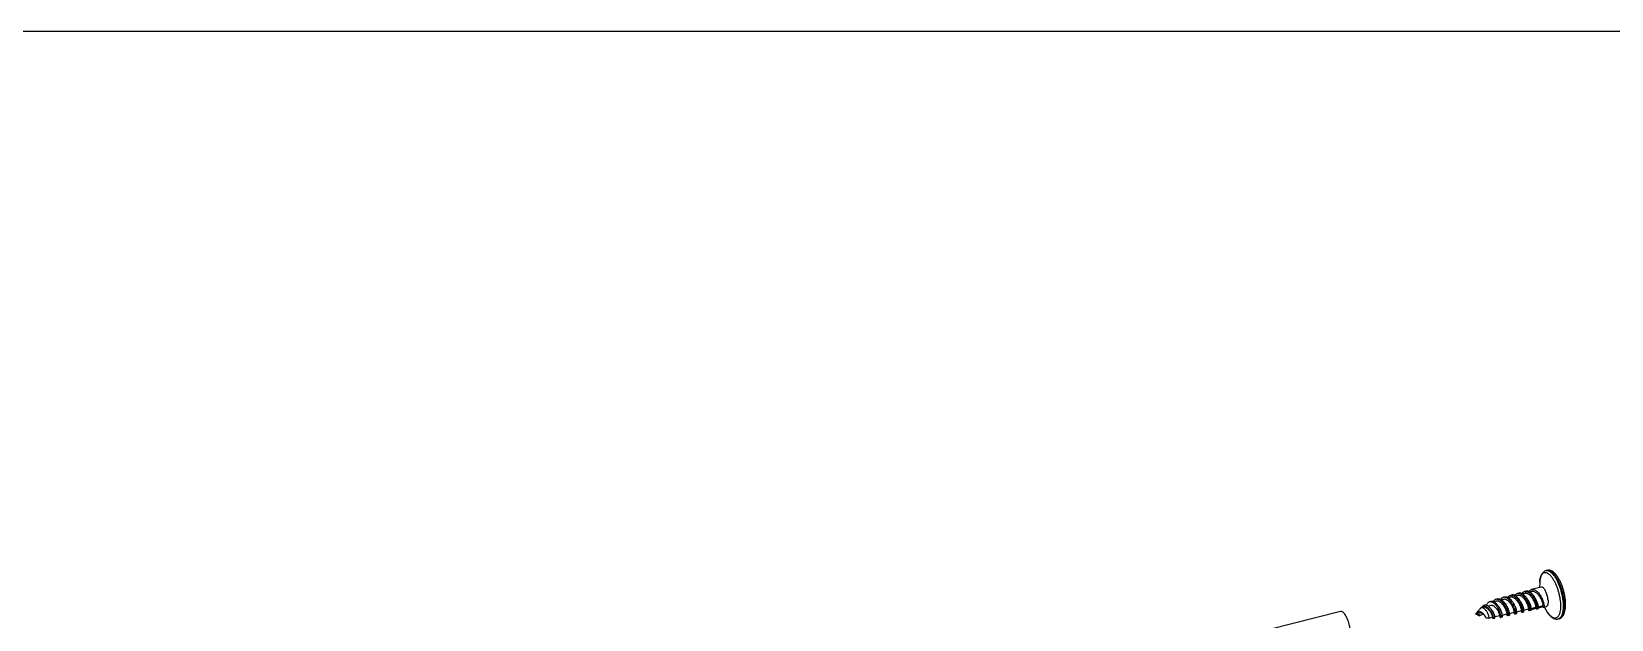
# Model space of a CAD drawing. Header units: millimetres. Extents: x 0 to 6709, y 0 to 2428.
# Drawn here: x 1158.2 to 1336, y 2144.7 to 2210.9 of the extents above; entities that cross this region are included whole.
import ezdxf

# ---------------------------------------------------------------- set-up
doc = ezdxf.new("R2010")
doc.units = ezdxf.units.MM
doc.layers.add('02___PRT_ALL_AXES', color=7, linetype='Continuous')
doc.layers.add('06___PRT_ALL_SURFS', color=7, linetype='Continuous')

msp = doc.modelspace()

# ---------------------------------------------------------------- linework, layer by layer
at = {"color": 7, "linetype": 'Continuous'}
for p, q in [((1327.0246174972, 2147.868046196483), (1326.801186374347, 2147.811721828562)), ((1327.935205612522, 2149.211576465983), (1327.967839075327, 2149.376327632543)), ((1327.967839075327, 2149.376327632543), (1327.993018527124, 2149.471466179883)), ((1321.289192104983, 2146.021192562281), (1321.328279481722, 2146.068630712263)), ((1321.350967282416, 2146.047029759784), (1321.289383344121, 2146.022429064762)), ((1321.328279481722, 2146.068630712263), (1321.370424764465, 2146.110695207761)), ((1321.5430765172, 2146.095458822183), (1321.350967198605, 2146.047030313504)), ((1321.824314611063, 2146.185675583582), (1321.850238488603, 2146.174692570243)), ((1322.350024745823, 2146.298881018844), (1322.091768668486, 2146.233777687023)), ((1323.005514247643, 2146.789361531402), (1322.748992700743, 2146.724695455503)), ((1323.042369718767, 2147.011215827342), (1322.96999386656, 2146.996877712761)), ((1323.812462476266, 2146.992783728063), (1323.590946998543, 2146.936942270024)), ((1324.611589775641, 2147.226992246184), (1324.377679567822, 2147.168026222384)), ((1325.418538004263, 2147.430414442841), (1325.19374418918, 2147.373746555162)), ((1326.217669268584, 2147.664624002364), (1325.985726732726, 2147.606154005001)), ((1326.937986476661, 2145.955341469702), (1326.940571871544, 2145.998598292001)), ((1326.938791438218, 2145.968809456483), (1327.465898857461, 2146.101687062204)), ((1327.477428336564, 2145.954716139482), (1327.44056585504, 2146.095031802461)), ((1328.288182539278, 2146.143651039742), (1327.736595826858, 2146.015111489862)), ((1327.74474624236, 2146.155168687523), (1327.747520062063, 2146.202019909542)), ((1327.745756707702, 2146.172235948281), (1328.272847086084, 2146.305109258861)), ((1328.288182539278, 2146.143651039742), (1328.247514083663, 2146.298453999121)), ((1320.713912811045, 2145.346580459644), (1320.718467696521, 2145.353585845683)), ((1320.805083121466, 2145.301652406242), (1320.713912811045, 2145.346580459644)), ((1320.718468613466, 2145.353585248784), (1320.73247311936, 2145.374818107)), ((1320.719871729781, 2145.35007967286), (1320.750863191804, 2145.362391238283)), ((1321.134924818901, 2145.459209419043), (1320.750863016541, 2145.362391936782)), ((1320.844603174499, 2145.279450245922), (1320.805083121466, 2145.301652406242)), ((1321.063373496423, 2145.434675404102), (1321.051708564208, 2145.429404383402)), ((1321.175175284503, 2145.223302174323), (1321.559454993463, 2145.320174586623)), ((1321.176740335986, 2145.162724990421), (1321.200671365086, 2145.210298390322)), ((1321.200671365086, 2145.210298390322), (1321.213752093304, 2145.233026935162)), ((1321.47972244274, 2145.386918768603), (1321.559454993463, 2145.320174586623)), ((1321.528107164364, 2145.389925107522), (1321.583526682685, 2145.326763341542)), ((1322.185993219684, 2144.893518028202), (1322.188492932737, 2144.893684476941)), ((1322.187859896165, 2144.894839775623), (1322.196840256665, 2144.904712146023)), ((1322.188493336603, 2144.893684438843), (1322.591493724403, 2144.995276115262)), ((1322.568030449003, 2144.987613605821), (1322.575980730284, 2144.965845434981)), ((1322.575980730284, 2144.965845434981), (1322.605171687903, 2144.901856998062)), ((1322.605171687903, 2144.901856998062), (1322.581410701643, 2144.992636958741)), ((1322.862939424843, 2145.063704395981), (1323.398441953019, 2145.198698311922)), ((1323.436064069801, 2145.013799433562), (1323.388358930258, 2145.196059155402)), ((1323.456289503063, 2144.987117350782), (1323.436064069801, 2145.013799433562)), ((1323.680705884299, 2145.081916681123), (1323.636905672183, 2145.025155039502)), ((1323.682838920418, 2145.085547649222), (1323.682684437621, 2145.080340296161)), ((1323.688089801459, 2145.183959613943), (1323.691688161039, 2145.231124386264)), ((1323.690493644762, 2145.215467488444), (1324.222682100322, 2145.349625965362)), ((1324.494772452761, 2145.383464101904), (1324.498636341401, 2145.434546003802)), ((1324.497452279765, 2145.418892308922), (1325.029630331484, 2145.553048162023)), ((1325.312915103999, 2145.569169224524), (1325.315973025239, 2145.614313203321)), ((1325.314467993959, 2145.592094489823), (1325.844288590402, 2145.725656056584)), ((1326.119638893144, 2145.768840882583), (1326.122921210679, 2145.817734810704)), ((1326.121429908105, 2145.795520135802), (1326.651236821564, 2145.929078253241)), ((1327.477428336564, 2145.954716139482), (1326.9306225493, 2145.827290717423)), ((1328.87310343954, 2145.408405052784), (1328.752306579279, 2145.585242019402)), ((1328.968233696325, 2145.287063387923), (1328.87310343954, 2145.408405052784)), ((1329.014685914824, 2145.233303419243), (1328.968233696325, 2145.287063387923)), ((1330.148824586338, 2144.841413542623), (1330.095442081978, 2144.824016876883))]:
    msp.add_line(p, q, dxfattribs=at)
msp.add_lwpolyline([(859.2507675878878, 1830.871866715707), (1413.250767587888, 1830.871866715707), (1413.250767587888, 2210.871866715707), (859.2507675878878, 2210.871866715707)], close=True)
for points in [[(1327.740975866365, 2146.052690007544), (1327.742225645417, 2146.096694148644), (1327.74474624236, 2146.155168687523)], [(1321.25105539182, 2145.472766415041), (1321.308317215322, 2145.466527816901), (1321.394257198381, 2145.437523653422), (1321.47972244274, 2145.386918768603)], [(1321.56166886, 2145.31832135944), (1321.636771752719, 2145.237124717163), (1321.701161801744, 2145.15140619924), (1321.752073996076, 2145.070272607381), (1321.78823645106, 2145.002474576862), (1321.798291325542, 2144.981413542022)], [(1322.846152168606, 2144.909729629004), (1322.84975967472, 2144.949816734501), (1322.857341064185, 2145.020103289384), (1322.862939424843, 2145.063704395981)], [(1323.682908303062, 2145.085544664724), (1323.684571675405, 2145.124214211462), (1323.688089801459, 2145.183959613943)], [(1324.4892640208, 2145.273252437642), (1324.4911651854, 2145.320316412601), (1324.494772452761, 2145.383464101904)], [(1325.308401435099, 2145.469344107943), (1325.309955226761, 2145.511723157042), (1325.312915103999, 2145.569169224524)], [(1326.115053380339, 2145.662621793521), (1326.116609381804, 2145.708107120381), (1326.119638893144, 2145.768840882583)], [(1326.934259915661, 2145.859071921323), (1326.935518127518, 2145.900048026821), (1326.937986476661, 2145.955341469702)]]:
    msp.add_lwpolyline(points, dxfattribs=at)
for points, start_tangent, end_tangent in [([(1328.617281080982, 2150.226524685002), (1328.445204661098, 2150.156533450841), (1328.28511284006, 2150.031893392783), (1328.142050047705, 2149.843733761481), (1328.025634220083, 2149.587442496062), (1327.947031273399, 2149.283318052243), (1327.904839480719, 2148.947050215764)], (-0.9696641724926085, -0.2444409797563106), (-0.07238761018899496, -0.9973765757682133)), ([(1327.993018527124, 2149.471466179883), (1328.065788567002, 2149.667840790942), (1328.173368428042, 2149.845819906661), (1328.302918623603, 2149.964853717363), (1328.451245637081, 2150.022009236784), (1328.61470031144, 2150.015881593463), (1328.789256965117, 2149.946621218904), (1328.970617283123, 2149.815933758664), (1329.154315892099, 2149.627037016822), (1329.335829755642, 2149.384581847682), (1329.510691026446, 2149.094535038903), (1329.674590157623, 2148.764044912483), (1329.823493352322, 2148.401246321342), (1329.953733754782, 2148.015073796761), (1330.062104835984, 2147.615035376622), (1330.145938475778, 2147.210979799162), (1330.203170060582, 2146.812857494062)], (0.2812821232520595, 0.9596251180220395), (0.1100903160707503, -0.9939215876051001)), ([(1328.617295277045, 2150.226467822024), (1328.748283341201, 2150.238056130063), (1328.919832825379, 2150.196877937082), (1329.099912500782, 2150.095712330423), (1329.28450030026, 2149.936818949962), (1329.46947221632, 2149.723747864804), (1329.650698650921, 2149.461255341783), (1329.824129157505, 2149.155207330563), (1329.98588852156, 2148.812442994502), (1330.132364725943, 2148.440616740443), (1330.260285249884, 2148.048036001603), (1330.366793083603, 2147.643469124681), (1330.449509153886, 2147.235952566083), (1330.506585453246, 2146.834590480821)], (0.9703061031194605, 0.2418802725505472), (0.1100903161592389, -0.9939215875952988)), ([(1330.784974436721, 2146.967694530083), (1330.729248944926, 2147.356804993922), (1330.648455189826, 2147.749228344202), (1330.544354496322, 2148.137572789761), (1330.418853022662, 2148.514520707444), (1330.273882962081, 2148.873070427224), (1330.111294371841, 2149.206480052502), (1329.932345077724, 2149.508702005844), (1329.737394083322, 2149.773692646802), (1329.527150894466, 2149.992946084343), (1329.310248003401, 2150.151930084383), (1329.102478403702, 2150.242836115423), (1328.907967802117, 2150.274114371381), (1328.726586765342, 2150.254079369543)], (-0.1100903160061251, 0.9939215876122581), (-0.9696641725803097, -0.2444409794084114)), ([(1328.726600941083, 2150.254022496403), (1328.857588619163, 2150.265610840002), (1329.029138177002, 2150.224432756242), (1329.209218393423, 2150.123266862562), (1329.393806566282, 2149.964373045223), (1329.578779114797, 2149.751300969463), (1329.760004088903, 2149.488810420022), (1329.933433612497, 2149.182764390001), (1330.095193230563, 2148.839999942182), (1330.24166959242, 2148.468173695741), (1330.369590657379, 2148.075591633562), (1330.476098770503, 2147.671023793984), (1330.558814845864, 2147.263507204903), (1330.615891135066, 2146.862145165362)], (0.9703061067583861, 0.2418802579529452), (0.1100903158908212, -0.9939215876250295)), ([(1325.897076054041, 2147.655012520443), (1325.929980367205, 2147.698174991903), (1326.037803519606, 2147.801476852863), (1326.161153427843, 2147.866325757965), (1326.186443963999, 2147.874033799442)], (0.577713551239351, 0.8162395804630024), (0.9652046008656315, 0.2614958478978529)), ([(1326.186443963999, 2147.874033799442), (1326.29511781574, 2147.889150611983), (1326.434836746362, 2147.870699869101), (1326.580639200505, 2147.811969125501), (1326.729414188705, 2147.714051627661), (1326.874714667721, 2147.582429023243), (1327.011041242922, 2147.425491137981), (1327.138957855264, 2147.245724951923), (1327.255844090885, 2147.048753979341), (1327.356851493643, 2146.845867991922), (1327.43893658474, 2146.648638124761)], (0.9652045997659232, 0.2614958519569747), (0.3534929481997422, -0.9354371895392305)), ([(1326.803281541602, 2147.814967590422), (1326.73759994576, 2147.853691061364), (1326.592439199763, 2147.912563001022), (1326.45173272984, 2147.931554494662), (1326.34193232206, 2147.916401083263)], (-0.8401636246069153, 0.5423330009204402), (-0.9651820036952042, -0.2615792418042972)), ([(1326.698886281761, 2147.870303309061), (1326.733817420938, 2147.916422068742), (1326.841752803246, 2148.020107307144), (1326.966100860367, 2148.085650488223), (1326.991547357605, 2148.093410576845)], (0.5735588087182123, 0.819164387007727), (0.9651875057629735, 0.2615589392833862)), ([(1327.382539989385, 2147.143864043121), (1327.296642815485, 2147.285408575883), (1327.169370956742, 2147.464730465144), (1327.032397786448, 2147.622885719062), (1326.886389470384, 2147.755484851883), (1326.803281541602, 2147.814967590422)], (-0.4945014869576048, 0.8691767825918488), (-0.840163624149316, 0.5423330016293377)), ([(1326.991547357605, 2148.093410576845), (1327.102127532687, 2148.108610320382), (1327.243876301765, 2148.089248936703), (1327.3901291741, 2148.029550740121), (1327.540044850904, 2147.930062795842), (1327.6871461188, 2147.795787641482), (1327.82511451698, 2147.635671616783), (1327.953269589599, 2147.454149658261), (1328.070644922542, 2147.254875738803), (1328.172324957939, 2147.048995769563), (1328.254878808578, 2146.848750566802)], (0.9651875059077215, 0.2615589387492469), (0.3502367750601618, -0.9366611988309637)), ([(1328.27264677152, 2146.307992880222), (1328.278535164618, 2146.309410505022), (1328.285865561442, 2146.347156520464), (1328.27955100206, 2146.421020281803), (1328.257550759039, 2146.527102520744), (1328.21851351682, 2146.660106600682), (1328.161834768101, 2146.813572958723), (1328.087681467086, 2146.980163786322), (1327.996982976905, 2147.151985373081), (1327.891388707527, 2147.320934001402), (1327.773194458264, 2147.479050177422), (1327.645240688262, 2147.618865755043), (1327.510787258923, 2147.733728822242), (1327.37337014996, 2147.818092153642), (1327.236646450847, 2147.867752818864), (1327.104234449982, 2147.880032489502), (1327.024628675741, 2147.868001716002)], (0.9975959080931083, 0.06929938063133469), (-0.9698409512225195, -0.2437386496471139)), ([(1327.90482511194, 2148.947051282563), (1327.926527298661, 2149.153922342022), (1327.935205612522, 2149.211576465983)], (0.07229941782959055, 0.9973829726747405), (0.1596159423715269, 0.9871791888714274)), ([(1321.289383344121, 2146.022429064762), (1321.271048041702, 2146.011254438903), (1321.224568317544, 2145.973057423602)], (-0.8737483617893702, -0.4863782481468429), (-0.7095628249224409, -0.7046421769154082)), ([(1322.046246785941, 2145.441198637182), (1321.976850490902, 2145.572972803404), (1321.896487504558, 2145.700173648822), (1321.809222449223, 2145.813740175561), (1321.717051688678, 2145.909488317824), (1321.620361762683, 2145.984735543503), (1321.523609037724, 2146.033845775482), (1321.431895080941, 2146.054053154423), (1321.350967282416, 2146.047029759784)], (-0.4333805246162764, 0.901211030160706), (-0.9697560241742037, -0.2440763273606049)), ([(1321.370424764465, 2146.110695207761), (1321.392750681198, 2146.129607979181), (1321.488432745356, 2146.188390325422), (1321.5927832123, 2146.218262254502), (1321.705135436163, 2146.217850220783), (1321.818765569582, 2146.187846519042)], (0.7444407700090022, 0.667688505179177), (0.9330726698762155, -0.3596879101805776)), ([(1322.093040428701, 2146.235716321704), (1321.997249924325, 2146.289558489863), (1321.8758076018, 2146.331147190022), (1321.759236026462, 2146.340304878084), (1321.648441653184, 2146.316402700841), (1321.547587889947, 2146.260304255762), (1321.535219141502, 2146.250698473603)], (-0.8361406696178835, 0.5485150687182236), (-0.7793620663912213, -0.6265738340135228)), ([(1322.590651846485, 2144.996111521263), (1322.595030986822, 2145.007836694664), (1322.588907811363, 2145.051159148023), (1322.569836251847, 2145.121635486623), (1322.5369203639, 2145.214430071162), (1322.48992013532, 2145.323911927382), (1322.429237241698, 2145.443942670303), (1322.355871439746, 2145.568178088582), (1322.271350562305, 2145.690368778924), (1322.177638222421, 2145.804645680164), (1322.077024285981, 2145.905777344802), (1321.972003901663, 2145.989387617003), (1321.865151214677, 2146.052124501944), (1321.758994040663, 2146.091773592063), (1321.655895537182, 2146.107312387501), (1321.557948395008, 2146.098904682704), (1321.54307742906, 2146.095455205221)], (0.7043737415478901, 0.7098292979426998), (-0.9695632370459495, -0.2448410287696489)), ([(1321.850238488603, 2146.174692570243), (1321.945377604899, 2146.122669156382), (1322.063304338817, 2146.033150498743), (1322.176548481142, 2145.920666027241), (1322.283595678784, 2145.788566441304), (1322.38057076296, 2145.643885369222), (1322.463839758218, 2145.495811235603)], (0.9118142966264791, -0.4106028354353627), (0.45806476126495, -0.8889188233395018)), ([(1322.173820277307, 2146.672308628602), (1322.117228388963, 2146.636391474123), (1322.018081538737, 2146.540677141802), (1321.934189923437, 2146.414278563003), (1321.891637641261, 2146.325953575822)], (-0.8819173836265954, -0.4714039970738693), (-0.39338247688459, -0.9193749109477293)), ([(1322.467643413301, 2145.850877259023), (1322.361556488062, 2145.989412514084), (1322.244402478021, 2146.114351339642), (1322.121790884283, 2146.216059896702), (1322.093040428701, 2146.235716321704)], (-0.5729927468277319, 0.8195604383343614), (-0.8361406687650932, 0.5485150700181928)), ([(1322.558538306441, 2146.680153906282), (1322.48486495112, 2146.704686679161), (1322.353352399821, 2146.720273262163), (1322.229808994381, 2146.697162388902), (1322.173820277307, 2146.672308628602)], (-0.9265753234139896, 0.3761092527979879), (-0.881917384515771, -0.4714039954103716)), ([(1322.332816255979, 2146.752888584284), (1322.371699718986, 2146.769113347364), (1322.494276669657, 2146.79146651576), (1322.625089275703, 2146.774811832283), (1322.749567924382, 2146.725813439043)], (0.9011293454368643, 0.4335503463180816), (0.8892036768956859, -0.4575115528543434)), ([(1323.397818273801, 2145.199322842042), (1323.401947617845, 2145.213176217942), (1323.394581064118, 2145.260348940461), (1323.373287507524, 2145.336010440142), (1323.337162735983, 2145.434723659024), (1323.286047778523, 2145.550188835763), (1323.220507002823, 2145.675584721621), (1323.141771107463, 2145.803923497204), (1323.051649024559, 2145.928401094323), (1322.952414089684, 2146.042725455462), (1322.846671136323, 2146.141406766863), (1322.73721184546, 2146.219996152482), (1322.626866150482, 2146.275262254803), (1322.518357462237, 2146.305298674282), (1322.414169080324, 2146.309558962943), (1322.350028863164, 2146.298864658702)], (0.7075893477621056, 0.7066238850573889), (-0.9697583738025315, -0.2440669917048797)), ([(1323.495731852419, 2144.966550782821), (1323.51511333004, 2144.983861261284), (1323.527121032721, 2145.041238080743), (1323.524105887622, 2145.134571036062), (1323.504251289285, 2145.259448238683), (1323.466435240962, 2145.410152034303), (1323.410281477221, 2145.579894656463), (1323.336166639421, 2145.761128421502), (1323.245210501804, 2145.945838057161), (1323.139237802899, 2146.125868667383), (1323.020694514462, 2146.293292736902), (1322.892534877459, 2146.440758532903), (1322.758098537242, 2146.561794320804), (1322.620980106878, 2146.651078185923), (1322.558538306441, 2146.680153906282)], (0.9382919460949094, 0.3458442191123451), (-0.9265753238539297, 0.3761092517141598)), ([(1322.96999386656, 2146.996877712761), (1322.904810499343, 2146.971853228903), (1322.795537159343, 2146.898555920583), (1322.699539596704, 2146.791508560382), (1322.674828017983, 2146.755264540923)], (-0.9598751265793212, -0.2804277828146353), (-0.5411148812499171, -0.8409486817219516)), ([(1322.749567924382, 2146.725813439043), (1322.760776441459, 2146.719929175983), (1322.897749593985, 2146.629226880881), (1323.032340592262, 2146.506655020363), (1323.160972204447, 2146.357535272884), (1323.280323324639, 2146.188313955243), (1323.331506653821, 2146.105336569764)], (0.8892036775826778, -0.4575115515191296), (0.509444315026761, -0.8605036257256063)), ([(1324.222679125983, 2145.349762818021), (1324.223302741704, 2145.349833567183), (1324.229985606167, 2145.373186322102), (1324.224398571359, 2145.431757845801), (1324.204394255264, 2145.522234012322), (1324.168474108659, 2145.639885085124), (1324.115853680503, 2145.778780364861), (1324.046495838522, 2145.932055925723), (1323.961110543199, 2146.092223316842), (1323.861121271506, 2146.251505380802), (1323.748599700762, 2146.402184091385), (1323.626171589001, 2146.536944903903), (1323.496898184867, 2146.649202195262), (1323.364138491017, 2146.733391366482), (1323.231398583777, 2146.785214620724), (1323.102174747744, 2146.801829573522), (1323.005519370827, 2146.789341112342)], (0.9997638602765261, 0.02173070834047898), (-0.9699162046648258, -0.2434390189114719)), ([(1323.153865558766, 2147.009026639442), (1323.042369718767, 2147.011215827342)], (-0.9902740001480849, 0.139130890282176), (-0.994356098434359, -0.1060940597130657)), ([(1323.153865558766, 2147.009026639442), (1323.088739872402, 2147.022756027784), (1323.042613378422, 2147.017375030162)], (-0.9348121650874773, 0.3551425291407146), (-0.9655640470284832, -0.2601654686655729)), ([(1323.129809891858, 2147.041134741345), (1323.169288072999, 2147.049918472821), (1323.305682367145, 2147.051938280822), (1323.448293169038, 2147.013151586742), (1323.591090688884, 2146.937161243421)], (0.9645621796989379, 0.2638556451820468), (0.8360675711713802, -0.5486264817119105)), ([(1323.153865558766, 2147.009026639442), (1323.29485281298, 2146.969851277103), (1323.431458193825, 2146.897332303522)], (0.9902740003792765, -0.1391308886366528), (0.8384249583606966, -0.5450170540431412)), ([(1323.331506653821, 2146.105336569764), (1323.387447197261, 2146.006312162783), (1323.479896420542, 2145.819428005183), (1323.555834295084, 2145.635799652602), (1323.614117632927, 2145.463455465922), (1323.654357011424, 2145.309926428303), (1323.670335148121, 2145.227343184781)], (0.5094443146978753, -0.8605036259203167), (0.1614522302422134, -0.9868805284074742)), ([(1323.693412490846, 2145.230517674243), (1323.690032040404, 2145.270954829841), (1323.675604550846, 2145.349764448703), (1323.645911270121, 2145.457314744142), (1323.599914460925, 2145.588187794563), (1323.537298276782, 2145.735950229542), (1323.45848089822, 2145.893439630083), (1323.364594240682, 2146.053082366423), (1323.347988657939, 2146.078764093061)], (0.3319076788528315, 0.9433118745772925), (-0.5481912946150342, 0.8363529784177807)), ([(1323.431458193825, 2146.897332303522), (1323.439534641986, 2146.892027084263), (1323.585304746682, 2146.777189064003), (1323.72543481186, 2146.632122066863), (1323.854833288142, 2146.465765678722), (1323.972666341784, 2146.283121819983), (1324.077801945577, 2146.088850494023), (1324.165759915466, 2145.894964221901), (1324.234506181326, 2145.712015105964), (1324.284904757181, 2145.544411262861), (1324.317168622039, 2145.397696516924), (1324.331179409362, 2145.281316729364), (1324.328725736342, 2145.2009207027), (1324.312166638143, 2145.158204486381), (1324.301575597603, 2145.154527109942)], (0.8384249596979969, -0.5450170519859102), (-0.9884139877397727, -0.1517820438667244)), ([(1323.779418635824, 2147.218162301942), (1323.757365103602, 2147.211522729242), (1323.638100079241, 2147.150505058544), (1323.532184113786, 2147.052004628162), (1323.487107460221, 2146.992918022943)], (-0.9651204753455356, -0.2618061650702816), (-0.5670518860325583, -0.8236820737073974)), ([(1323.591090688884, 2146.937161243421), (1323.59347591398, 2146.935591259262), (1323.737469446163, 2146.822850191882), (1323.876551906121, 2146.679944780461), (1324.007203217081, 2146.513102149962), (1324.126244754459, 2146.329503858282), (1324.13568899008, 2146.313456062084)], (0.8360675704597033, -0.5486264827964551), (0.5044241989187854, -0.863455978927207)), ([(1324.999748511642, 2146.050419440584), (1324.918422136319, 2146.240013178744), (1324.820662644257, 2146.431498213602), (1324.70830571378, 2146.617065962862), (1324.583746656326, 2146.789140909543), (1324.449828631042, 2146.940693024522), (1324.309743818501, 2147.065478525523), (1324.166942369282, 2147.158254740783), (1324.024976105082, 2147.215017146944), (1323.887341714364, 2147.233153900102), (1323.779418635824, 2147.218162301942)], (-0.3637553306682407, 0.9314945299949104), (-0.9651204756951621, -0.2618061637814208)), ([(1325.029677570399, 2145.556107327862), (1325.033491725839, 2145.556609468083), (1325.036655440623, 2145.590603568242), (1325.027127725365, 2145.658224106102), (1325.003008215566, 2145.755844538242), (1324.963038165961, 2145.878537861565), (1324.906653810862, 2146.020294916123), (1324.8340092546, 2146.174289388422), (1324.745967942241, 2146.333177813343), (1324.644063215901, 2146.489421425162), (1324.530429701744, 2146.635615714944), (1324.407708636545, 2146.764813320402), (1324.278931299481, 2146.870826141143), (1324.147385723105, 2146.948493560103), (1324.016472515281, 2146.993905130443), (1323.88955614732, 2147.004568139342), (1323.812471843777, 2146.992746466261)], (0.9998807922222512, -0.01544025080766115), (-0.9698270677248073, -0.2437938857073778)), ([(1323.93902457518, 2147.261610340523), (1324.0175587793, 2147.275308174443), (1324.157466612263, 2147.265121250441), (1324.302641180942, 2147.213911434143), (1324.379755860342, 2147.171383632483)], (0.9649724271929202, 0.2623513193361231), (0.8505036929878842, -0.5259690753399584)), ([(1324.13568899008, 2146.313456062084), (1324.230952713698, 2146.137017484303), (1324.319174061262, 2145.943878251583), (1324.389427956821, 2145.758320967123), (1324.440937627742, 2145.588309041463), (1324.473675921423, 2145.441194202343), (1324.488370121145, 2145.323410874282), (1324.488597501944, 2145.273278731722)], (0.5044241994909483, -0.8634559785929542), (-0.03941830158770735, -0.9992227967275069)), ([(1324.501370201828, 2145.434607789304), (1324.498689953181, 2145.454988772162), (1324.489162240463, 2145.522609310023), (1324.465042728125, 2145.620229739621), (1324.425072678526, 2145.742923062944), (1324.36868832596, 2145.884680120042), (1324.296043767166, 2146.038674592342), (1324.208002457346, 2146.197563017264), (1324.154939495145, 2146.282188176943)], (-0.02259439744941872, 0.9997447140164821), (-0.5482233681961909, 0.836331954766541)), ([(1324.292703842426, 2147.218513901444), (1324.329185852266, 2147.266018309863), (1324.43578619278, 2147.366549416902), (1324.555909089447, 2147.428969238723), (1324.580295362737, 2147.436384931283)], (0.5772363933681594, 0.8165770913828772), (0.9651254427354056, 0.261787852630307)), ([(1324.379755860342, 2147.171383632483), (1324.449332332822, 2147.124211285884), (1324.593709892682, 2147.000109751001), (1324.732032354159, 2146.847090003705), (1324.860817453462, 2146.671781212843), (1324.953665261166, 2146.522612021721)], (0.8505036921305634, -0.5259690767262652), (0.501759012955843, -0.8650074525214094)), ([(1324.580295362737, 2147.436384931283), (1324.687269189942, 2147.451413933482), (1324.826368576463, 2147.433313911262), (1324.96992040772, 2147.375851862103), (1325.114393601123, 2147.281650584922), (1325.255968847561, 2147.154957617584), (1325.391342910059, 2147.000957056904), (1325.517349706564, 2146.8258341661), (1325.631101079258, 2146.636610775182), (1325.729538863083, 2146.442162251202), (1325.811371434998, 2146.249472560381)], (0.9651254436230903, 0.2617878493577065), (0.3602493052904284, -0.9328560650163367)), ([(1325.843046144322, 2145.727579720502), (1325.852310304102, 2145.738288276681), (1325.8530234472, 2145.787778154841), (1325.839450621921, 2145.871672254263), (1325.809804564882, 2145.985531284863), (1325.763019713065, 2146.123589301862), (1325.698798033018, 2146.279014274221), (1325.617620445819, 2146.444215632922), (1325.520723481882, 2146.611184897663), (1325.410042250363, 2146.771854159762), (1325.288122362117, 2146.918456332904), (1325.158004827079, 2147.043871101123), (1325.023089107579, 2147.141941156442), (1324.886980512647, 2147.207744674823), (1324.753328765722, 2147.237811980702), (1324.625665002759, 2147.230276862421), (1324.611591690804, 2147.226984674442)], (0.8400231242783281, 0.5425505973433965), (-0.9694553114044715, -0.2452680150155322)), ([(1325.195818510658, 2147.376944788542), (1325.125116221281, 2147.418507466402), (1324.982535081502, 2147.475567067802), (1324.844446726742, 2147.493826975402), (1324.7358888006, 2147.478781366683)], (-0.8389861533887976, 0.544152767540393), (-0.9651700221733455, -0.2616234475308049)), ([(1324.953665261166, 2146.522612021721), (1324.976961592527, 2146.481704072041), (1325.077850026764, 2146.284999751202), (1325.161480062708, 2146.090084621603)], (0.5017590100814121, -0.8650074541887611), (0.3630491627897688, -0.9317699852418772)), ([(1325.319578844801, 2145.614235055144), (1325.315957262, 2145.639977307441), (1325.305368733521, 2145.717077110063), (1325.279183571265, 2145.824769775041), (1325.236208645781, 2145.957629044502), (1325.175994481224, 2146.109131362782), (1325.098853289304, 2146.271946355924), (1325.00584335594, 2146.438262228523), (1324.971649761641, 2146.493025192403)], (0.02166730655344061, 0.9997652363563754), (-0.5403988767588535, 0.8414089695253846)), ([(1324.999748511642, 2146.050419440584), (1325.063333588945, 2145.87078265228), (1325.109481284302, 2145.705312518401), (1325.137049583247, 2145.564470836662), (1325.146954084639, 2145.455828488544), (1325.141331566048, 2145.381208393943), (1325.121809921062, 2145.343790330604), (1325.114715243866, 2145.342043001101)], (0.3637553308543121, -0.9314945299222481), (-0.9960234483803104, -0.08909147140212179)), ([(1325.093378034822, 2147.432144284443), (1325.132230926387, 2147.483305947424), (1325.238730205377, 2147.584455275222), (1325.36115451222, 2147.648394832384), (1325.385503859006, 2147.655790908522)], (0.5709521478339853, 0.8209833401986664), (0.9651755457846771, 0.2616030692083915)), ([(1325.308497508058, 2145.469341156462), (1325.308509611162, 2145.494153136302), (1325.298556382398, 2145.603820900202), (1325.270905061023, 2145.745283363023), (1325.224827898923, 2145.910756626183), (1325.161480062708, 2146.090084621603)], (0.03068727005125779, 0.9995290348243023), (-0.3630491614056878, 0.9317699857811621)), ([(1325.759130327898, 2146.728600377844), (1325.673622571559, 2146.867676533522), (1325.54859288766, 2147.041579066081), (1325.414301360457, 2147.194764154683), (1325.271119142382, 2147.323280636283), (1325.195818510658, 2147.376944788542)], (-0.499284116641994, 0.8664383249077938), (-0.8389861546138353, 0.5441527656516042)), ([(1325.385503859006, 2147.655790908522), (1325.494845712959, 2147.670882023882), (1325.633976092564, 2147.652250344105), (1325.777650174017, 2147.594361900065), (1325.924779323506, 2147.497851277743), (1326.069053670459, 2147.367658223422), (1326.204338789788, 2147.212514017583), (1326.3302511694, 2147.036411260822), (1326.445657077785, 2146.843173420224), (1326.545783588228, 2146.643622879521), (1326.627313661383, 2146.449585002423)], (0.9651755453247507, 0.261603070905275), (0.3568175549061421, -0.9341740911151425)), ([(1326.651149580184, 2145.932082217263), (1326.656004602222, 2145.933005591083), (1326.66125329886, 2145.968870678102), (1326.653334119883, 2146.039608265861), (1326.630276429141, 2146.141455649162), (1326.590775100982, 2146.269301177063), (1326.534245902383, 2146.416910632923), (1326.460849254663, 2146.577202047163), (1326.371481465403, 2146.742556892983), (1326.267733814124, 2146.905153928721), (1326.151821439905, 2147.057311117422), (1326.026485117045, 2147.191820619804), (1325.894870376463, 2147.302262298843), (1325.760389187462, 2147.383282075843), (1325.626570399983, 2147.430823062801), (1325.496905401503, 2147.442299532102), (1325.418548255702, 2147.430373660602)], (0.9995785409496798, 0.0290299926439806), (-0.9698342103332709, -0.2437654702111043)), ([(1325.987554770721, 2147.609121768943), (1325.937172184161, 2147.637983039642), (1325.793352949318, 2147.695837384183), (1325.653923581239, 2147.714371774342), (1325.54509273718, 2147.699275269104)], (-0.851437736557354, 0.5244556995267474), (-0.9651752350875015, -0.2616042155122628)), ([(1325.968995336161, 2146.288130326602), (1325.887829354216, 2146.479768388841), (1325.788275971923, 2146.676843432844), (1325.759130327898, 2146.728600377844)], (-0.359579206315449, 0.9331145665916655), (-0.4992841151197971, 0.8664383257849583)), ([(1326.124883393708, 2145.817839476482), (1326.123287813965, 2145.833255882022), (1326.115368632441, 2145.903993469781), (1326.092310941707, 2146.005840850541), (1326.052809616087, 2146.133686378442), (1325.996280414942, 2146.281295834302), (1325.922883767221, 2146.441587248542), (1325.833515977961, 2146.606942094362), (1325.778599351704, 2146.696448443163)], (-0.05326623942071269, 0.9985803461604756), (-0.5404431817775112, 0.841380512770649)), ([(1325.811371434998, 2146.249472560381), (1325.875461146805, 2146.066005690844), (1325.92112164476, 2145.899334967544), (1325.948171308717, 2145.757705210162), (1325.957736623599, 2145.646104694222), (1325.951320522641, 2145.569617854562), (1325.930926672141, 2145.531515695562), (1325.923336214882, 2145.529559966681)], (0.3602493048420129, -0.9328560651895053), (-0.994984852271608, -0.1000257154438119)), ([(1326.115175419721, 2145.662618867442), (1326.11520373056, 2145.682603242001), (1326.105951978681, 2145.793439896122), (1326.078764933745, 2145.936948923301), (1326.032724568622, 2146.105390532062), (1325.968995336161, 2146.288130326602)], (0.0239527486565324, 0.9997130917577288), (-0.359579206854662, 0.9331145663838777)), ([(1326.577090071203, 2146.937816538022), (1326.49119748454, 2147.078432952241), (1326.365008608141, 2147.255055339663), (1326.229252880157, 2147.410807524984), (1326.084581178142, 2147.541351802884), (1325.987554770721, 2147.609121768943)], (-0.4968392262994621, 0.8678426027858691), (-0.8514377376421601, 0.524455697765598)), ([(1327.465620069606, 2146.104765773342), (1327.471883397187, 2146.106419930562), (1327.478939926122, 2146.145653613841), (1327.471963371625, 2146.221709153884), (1327.448870214861, 2146.330494224601), (1327.408301134202, 2146.466465222662), (1327.349680001762, 2146.622878110244), (1327.273237751806, 2146.792092249842), (1327.180000196344, 2146.965913540502), (1327.07174036206, 2147.135961478281), (1326.950897609082, 2147.294043661481), (1326.820467168903, 2147.432521014704), (1326.68386515356, 2147.544647478284), (1326.544775076139, 2147.624869006944), (1326.406982806637, 2147.669068674702), (1326.274207347023, 2147.674747042824), (1326.217682628981, 2147.664571076382)], (0.9959251038203497, 0.09018418697546651), (-0.9695805414457899, -0.2447724936541869)), ([(1326.789045212443, 2146.489250183442), (1326.70730028322, 2146.684151312562), (1326.60689526178, 2146.884518138142), (1326.577090071203, 2146.937816538022)], (-0.3561480908865404, 0.934429525088903), (-0.4968392262259815, 0.8678426028279369)), ([(1326.941799153823, 2145.998673437904), (1326.940964654599, 2146.009037021444), (1326.934333895699, 2146.083951405522), (1326.911811045147, 2146.191330477024), (1326.872040730983, 2146.325759852563), (1326.814431727582, 2146.480644224022), (1326.739181263403, 2146.648501117164), (1326.647264477464, 2146.821293118541), (1326.595276400077, 2146.907425674242)], (-0.06111617356488361, 0.9981306594473427), (-0.5331555954376597, 0.8460172049394235)), ([(1326.627313661383, 2146.449585002423), (1326.691196093941, 2146.264563221082), (1326.737174020783, 2146.094002325224), (1326.764078777743, 2145.948668683963), (1326.772849626339, 2145.836396868883), (1326.765660288425, 2145.759183784803), (1326.744147311381, 2145.720103614041), (1326.736273110722, 2145.718057933604)], (0.3568175541592374, -0.9341740914004305), (-0.9946366236242608, -0.1034310734031638)), ([(1326.934345894662, 2145.859070168724), (1326.93441471088, 2145.874515159423), (1326.925632693901, 2145.987777257003), (1326.89864249134, 2146.133838773363), (1326.852696388161, 2146.304543669441), (1326.789045212443, 2146.489250183442)], (0.02037801811449009, 0.9997923466289016), (-0.3561480913663274, 0.9344295249060371)), ([(1327.596560485903, 2146.687295890983), (1327.51437121162, 2146.885138208023), (1327.41326499016, 2147.088540392022), (1327.382539989385, 2147.143864043121)], (-0.3528572902531948, 0.9356771519681202), (-0.4945014889098022, 0.8691767814811835)), ([(1327.748604365197, 2146.202082680562), (1327.747900074, 2146.211541724384), (1327.741585514619, 2146.285405485723), (1327.719585274144, 2146.391487724664), (1327.680548031925, 2146.524491804603), (1327.62386928066, 2146.677958162643), (1327.549715982177, 2146.844548987703), (1327.459017489464, 2147.016370577001), (1327.402224410261, 2147.110847914082)], (-0.05779368212999579, 0.9983285482774982), (-0.5331678507430245, 0.8460094815863851)), ([(1327.43893658474, 2146.648638124761), (1327.496673972442, 2146.481391055142), (1327.540162630701, 2146.325120933341), (1327.568570300582, 2146.186892804924), (1327.582063595919, 2146.073363882882), (1327.582044337645, 2145.987371674881), (1327.569863439983, 2145.930211776502), (1327.546738678002, 2145.904715543522), (1327.545049113187, 2145.904310614183)], (0.3534929487733679, -0.9354371893224629), (-0.9815845423253736, -0.1910282342165337)), ([(1327.74104498738, 2146.052688920423), (1327.741107829528, 2146.063180314221), (1327.732993321997, 2146.177605932462), (1327.706469323742, 2146.325615745662), (1327.660595938223, 2146.499154326704), (1327.596560485903, 2146.687295890983)], (0.01573947606657622, 0.9998761267742868), (-0.3528572894836084, 0.9356771522583422)), ([(1327.701939335342, 2145.941966662824), (1327.710359399783, 2145.944254151264), (1327.733014071267, 2145.984381838342), (1327.74104498738, 2146.052688920423)], (0.9933106294394103, 0.1154729121598768), (0.0157394686915664, 0.9998761268903801)), ([(1328.254878808578, 2146.848750566802), (1328.3190682738, 2146.658327414503), (1328.364879924624, 2146.482669465082), (1328.391122081944, 2146.332834354542), (1328.398755990982, 2146.216973316263), (1328.389999180961, 2146.137145571423), (1328.366506075801, 2146.096425274402), (1328.357831396688, 2146.094041309141)], (0.3502367736647293, -0.9366611993527442), (-0.9928208163147011, -0.1196111478592641)), ([(1328.357831396688, 2146.094041309141), (1328.331165676582, 2146.098830687421), (1328.288182539278, 2146.143651039742)], (-0.992820815722689, -0.1196111527732028), (-0.573501948639487, 0.8192041960993066)), ([(1330.203170060582, 2146.812857494062), (1330.232390380604, 2146.430471477022), (1330.232879942743, 2146.073237180062), (1330.204626829321, 2145.749952032882), (1330.148326449163, 2145.468573883421), (1330.065365560987, 2145.236033583962), (1329.95778569994, 2145.058054468242), (1329.828235504379, 2144.939020657543), (1329.679908490901, 2144.881865138123), (1329.516453816542, 2144.887992781443), (1329.341897162865, 2144.957253156002), (1329.16053684486, 2145.087940616242), (1329.014685914824, 2145.233303419243)], (0.1100903159914366, -0.993921587613885), (-0.6664022005227228, 0.7455924537832131)), ([(1330.506585453246, 2146.834590480821), (1330.536746988045, 2146.448348624401), (1330.53932000042, 2146.085855054243), (1330.514247121939, 2145.755207993923), (1330.462088379421, 2145.463792183564), (1330.384008919123, 2145.218117805722), (1330.281752760924, 2145.023672624382), (1330.157602323417, 2144.884799010842), (1330.088024867962, 2144.837242750862)], (0.1100903159315279, -0.9939215876205207), (-0.8723789222910279, -0.4888302526873155)), ([(1330.095456250101, 2144.823960001202), (1330.274203085902, 2144.897847422642), (1330.4398684899, 2145.031259121781), (1330.586201369699, 2145.233801063661), (1330.7020653874, 2145.508359292802), (1330.776760729497, 2145.831151039903), (1330.812997471863, 2146.186759609862), (1330.814852936777, 2146.567818855365), (1330.784974436721, 2146.967694530083)], (0.9696641726000632, 0.2444409793300516), (-0.1100903162583596, 0.9939215875843196)), ([(1330.615891135066, 2146.862145165362), (1330.646052669859, 2146.475903364824), (1330.64862568478, 2146.113409731162), (1330.623552699619, 2145.782761830102), (1330.571393743741, 2145.491345544762), (1330.493313983717, 2145.245670973882), (1330.391057599461, 2145.051226061782), (1330.266908762163, 2144.912354310063), (1330.148824586338, 2144.841413542623)], (0.1100903158057137, -0.9939215876344564), (-0.9265921205411238, -0.3760678690756546)), ([(1320.73247311936, 2145.374818107), (1320.753548210561, 2145.405495419283), (1320.80201620608, 2145.467942487681), (1320.859649705244, 2145.526453920062), (1320.924578833708, 2145.573655857663), (1320.998486410042, 2145.606761125464), (1321.081730802865, 2145.621761623783), (1321.104651529183, 2145.622191676262)], (0.5557398455389744, 0.8313562558135454), (0.9998979864930003, -0.0142834382150736)), ([(1320.750863191804, 2145.362391238283), (1320.785054149581, 2145.366269358543), (1320.824803635742, 2145.360241628663), (1320.865486988465, 2145.343942392783), (1320.90522346474, 2145.319069529141), (1320.942101117683, 2145.288533918383)], (0.9697767943189297, 0.2439937892662445), (0.7351217116491985, -0.6779351510741664)), ([(1321.139170098702, 2145.147447766723), (1321.105798948783, 2145.167689829363), (1321.06017438166, 2145.203517474241), (1321.005355512383, 2145.246127142642), (1320.942101117683, 2145.288533918383)], (-0.956664893493188, 0.2911911426497508), (-0.8586333681056799, 0.5125902253998762)), ([(1321.17517291468, 2145.223311356422), (1321.173428033742, 2145.222881060103), (1321.137773233322, 2145.221181276862), (1321.096796574102, 2145.229746032403), (1321.050328036102, 2145.245853361122), (1320.998576856904, 2145.266485064843), (1320.942101117683, 2145.288533918383)], (-0.9682310656003127, -0.2500572006691331), (-0.9375038610549296, 0.3479748705109311)), ([(1321.104651529183, 2145.622191676262), (1321.170839494343, 2145.615243567221), (1321.261699129742, 2145.587159567003), (1321.354474565227, 2145.537720643782), (1321.445109390306, 2145.469700962702), (1321.528107164364, 2145.389925107522)], (0.9998979864994899, -0.01428343776077406), (0.6840985376622697, -0.7293896014945266)), ([(1321.251055389281, 2145.472766277881), (1321.18796820786, 2145.469200138203), (1321.134925017019, 2145.459208636723)], (-0.9999420837310251, 0.01076239674309801), (-0.9696931915964281, -0.2443258360704675)), ([(1321.17698886736, 2145.162614307381), (1321.164920026882, 2145.147758048042), (1321.140619232204, 2145.147027754861), (1321.139170098702, 2145.147447766723)], (-0.4069362810131454, -0.9134565469660779), (-0.9566648869336137, 0.2911911642002488)), ([(1321.583526682685, 2145.326763341542), (1321.60651735552, 2145.297981831922), (1321.674479358278, 2145.203376351841), (1321.729365552799, 2145.114627652023), (1321.769691428462, 2145.040310127304), (1321.796556894167, 2144.985147867801), (1321.797479490744, 2144.981231274161)], (0.6348190084714077, -0.7726608741766201), (0.219018587191705, -0.9757206867052423)), ([(1321.797479490744, 2144.981231274161), (1321.810836977363, 2144.954427078341), (1321.813814929237, 2144.952994241483), (1321.814363137442, 2144.952841188702)], (0.219018591806686, -0.9757206856693242), (0.9750056810352616, -0.2221799314721423)), ([(1322.196840256665, 2144.904712146023), (1322.200096153125, 2144.944475564083), (1322.193006113959, 2145.009208332762), (1322.174571840443, 2145.095613026602), (1322.144105350702, 2145.199550537802), (1322.100969970883, 2145.317245473861), (1322.046246785941, 2145.441198637182)], (0.4979156933973336, 0.8672254391267892), (-0.4333805248386476, 0.9012110300537706)), ([(1322.463839758218, 2145.495811235603), (1322.532668457244, 2145.350241486103), (1322.586909059961, 2145.211752172021), (1322.624812301403, 2145.089966286561), (1322.64655516622, 2144.992264061344), (1322.653898618644, 2144.920662794842), (1322.647934279537, 2144.879577548081), (1322.636764002158, 2144.873648128903)], (0.4580647627537288, -0.888918822572326), (-0.9733762251777862, -0.2292132724312528)), ([(1322.65833177716, 2145.525375136343), (1322.573214083541, 2145.685011621743), (1322.472821203302, 2145.843438302601), (1322.467643413301, 2145.850877259023)], (-0.4392955285934033, 0.8983426064469182), (-0.5729927435638325, 0.8195604406163051)), ([(1322.86251815314, 2145.069706111184), (1322.864003590863, 2145.076614347301), (1322.85725004328, 2145.121902349181), (1322.83704900418, 2145.195032545822), (1322.802499068197, 2145.290865877141), (1322.753399722658, 2145.403433244084), (1322.690233405004, 2145.526249983464), (1322.614115330159, 2145.652644086782), (1322.526714555004, 2145.776081757103), (1322.483729644782, 2145.829649275061)], (0.2767887255791298, 0.9609307994815659), (-0.6415695381043023, 0.7670648784663735)), ([(1322.636764002158, 2144.873648128903), (1322.630620082522, 2144.873204505202), (1322.605171687903, 2144.901856998062)], (-0.9733762227223313, -0.2292132828585789), (-0.5295619152828792, 0.8482712879037748)), ([(1322.848108816966, 2144.909811825941), (1322.846777874738, 2144.924968666342), (1322.84022501256, 2144.997908147081), (1322.818980444945, 2145.099580798702), (1322.781308437481, 2145.227009611663), (1322.727187760867, 2145.372164950004), (1322.65833177716, 2145.525375136343)], (-0.04195904027160379, 0.9991193316813993), (-0.4392955296689984, 0.8983426059209451)), ([(1322.830085629744, 2144.879786899963), (1322.840064167061, 2144.884092121223), (1322.848108816966, 2144.909811825941)], (0.9827616343943442, 0.1848771753423269), (-0.04195901212197219, 0.9991193328635716)), ([(1323.363019356862, 2145.186334430122), (1323.396003359981, 2145.094996517802), (1323.436064069801, 2145.013799433562)], (0.3040471739740137, -0.9526569770900835), (0.5251295269595097, -0.8510223145812814)), ([(1323.456289503063, 2144.987117350782), (1323.490517669301, 2144.965377960682), (1323.495731852419, 2144.966550782821)], (0.6715418227379947, -0.7409666526327159), (0.9382919395935835, 0.3458442367507533)), ([(1323.636905672183, 2145.025155039502), (1323.582946570039, 2144.988123891822), (1323.556361657503, 2144.979408834322)], (-0.7167991743125338, -0.697279673950754), (-0.9743453778334671, -0.2250579585230404)), ([(1323.682754473042, 2145.080339524002), (1323.673557445459, 2145.023568530103), (1323.654245355561, 2145.002489867662)], (-0.01101000539875204, -0.9999393880536557), (-0.9317036239697017, -0.3632194337886188)), ([(1323.670335148121, 2145.227343184781), (1323.676899356478, 2145.182034547941), (1323.682838920418, 2145.085547649222)], (0.1614522303882236, -0.9868805283835871), (-0.02296160188210862, -0.9997363476632264)), ([(1324.301575597603, 2145.154527109942), (1324.283699141104, 2145.155842677543), (1324.246803977397, 2145.195125547923), (1324.205475098921, 2145.273727051883), (1324.179577672943, 2145.338580909982)], (-0.9884139876862644, -0.151782044215174), (-0.3322625802006842, 0.9431869262232085)), ([(1324.488597501944, 2145.273278731722), (1324.486471107922, 2145.240211081322), (1324.470089964665, 2145.195472974201), (1324.458516284483, 2145.191022231264)], (-0.0394183048829336, -0.9992227965975138), (-0.9837723093722761, -0.1794214126361145)), ([(1325.114715243866, 2145.342043001101), (1325.091136019999, 2145.347225403744), (1325.053257043184, 2145.390673272143), (1325.01093773234, 2145.472840687184), (1324.983936150582, 2145.541355861302)], (-0.9960234484466681, -0.08909147066025805), (-0.3289560826382864, 0.944345220613348)), ([(1325.275845223865, 2145.379499629262), (1325.283353280983, 2145.381410837022), (1325.302874059825, 2145.419355932581), (1325.308497508058, 2145.469341156462)], (0.9956005360346382, 0.09369937378414643), (0.03068727313647913, 0.9995290347295807)), ([(1325.923336214882, 2145.529559966681), (1325.899542879184, 2145.534261905465), (1325.860198703356, 2145.577866232783), (1325.816242791779, 2145.661337361242), (1325.794878107563, 2145.712964230303)], (-0.9949848523755642, -0.1000257144097292), (-0.3517916550549903, 0.9360783254801228)), ([(1326.080382928981, 2145.565983368562), (1326.088001313541, 2145.567931406322), (1326.108677606966, 2145.606418550582), (1326.115175419721, 2145.662618867442)], (0.9951527008795843, 0.09834176087537201), (0.02395275781154394, 0.9997130915383782)), ([(1326.736273110722, 2145.718057933604), (1326.711124451338, 2145.723036379322), (1326.670660298079, 2145.767235132682), (1326.62565259282, 2145.851259231842), (1326.599088518438, 2145.91570861018)], (-0.9946366235682339, -0.1034310739419425), (-0.3455143186531487, 0.9384134779539618)), ([(1326.897402768141, 2145.755454381542), (1326.905612584081, 2145.757666035743), (1326.927173549347, 2145.797155337004), (1326.934345894662, 2145.859070168724)], (0.9938431915534237, 0.1107958058904069), (0.02037801204056766, 0.9997923467527017)), ([(1327.545049113187, 2145.904310614183), (1327.514926724865, 2145.913169191843), (1327.477428336564, 2145.954716139482)], (-0.9815845424857761, -0.191028233392318), (-0.5665846787498183, 0.8240035205058079)), ([(1328.752311158905, 2145.585245143604), (1328.949359403364, 2145.308553837702), (1329.163000510243, 2145.077952802843), (1329.386845767398, 2144.907807694823), (1329.601585088998, 2144.810259723803), (1329.801184926024, 2144.776467406322), (1329.986150565748, 2144.796405319203)], (0.5365447708317095, -0.8438718557299731), (0.9696641725008934, 0.2444409797234454)), ([(1330.088024867962, 2144.837242750862), (1330.014334426067, 2144.804603077762), (1329.98613639, 2144.796462187263)], (-0.872378918567208, -0.4888302593329393), (-0.9703060904118844, -0.2418803235271612))]:
    msp.add_spline(points, degree=3, dxfattribs=dict(at, start_tangent=start_tangent, end_tangent=end_tangent))
at = {"layer": '02___PRT_ALL_AXES', "color": 7, "linetype": 'Continuous'}
for p, q in [((1328.726586765342, 2150.254079369543), (1328.617281080982, 2150.226524685002)), ((1326.341890183461, 2147.916416153083), (1326.186350255784, 2147.874033901042)), ((1328.050904857877, 2148.382096501882), (1326.991504766878, 2148.093426187681)), ((1327.904839480719, 2148.947050215764), (1327.860062079804, 2148.330094764384)), ((1321.535222954046, 2146.250693886361), (1321.370429397417, 2146.110690826261)), ((1322.332806893539, 2146.752908205784), (1322.173806622262, 2146.672334178462)), ((1323.129796523843, 2147.041169775564), (1323.042603670541, 2147.017411057523)), ((1323.939004379639, 2147.261666535484), (1323.77941110726, 2147.218179810163)), ((1324.735843354925, 2147.478792964323), (1324.580303424702, 2147.436410712282)), ((1325.545051208182, 2147.699289721701), (1325.385457938342, 2147.655802998923)), ((1328.613104261801, 2146.151927802463), (1328.35799991806, 2146.092772370863)), ((1328.752311158905, 2145.585245143604), (1328.420416234688, 2146.107245915704)), ((1320.732771937657, 2145.375357310902), (1320.718467798122, 2145.353586020943)), ((1322.637302121484, 2144.871365443603), (1322.830616400841, 2144.876964464664)), ((1323.496005981922, 2144.965807398483), (1323.556378078605, 2144.979337747343)), ((1323.654409454802, 2145.002069970102), (1323.556378078605, 2144.979337747343)), ((1324.458953024785, 2145.188633320622), (1324.301909188501, 2145.152216865641)), ((1325.275985066104, 2145.378092591183), (1325.114848698003, 2145.340727128701)), ((1326.080528636079, 2145.564655941702), (1325.923484799803, 2145.528239486723)), ((1326.897560677398, 2145.754115212261), (1326.736424306758, 2145.716749749783)), ((1327.702104247388, 2145.940678562783), (1327.545060411104, 2145.904262107802)), ((1330.095456250101, 2144.823960001202), (1329.986150565748, 2144.796405319203))]:
    msp.add_line(p, q, dxfattribs=at)
for points, start_tangent, end_tangent in [([(1328.82994770416, 2146.989788054601), (1328.796989248361, 2147.206841181582), (1328.746280287038, 2147.426236539082), (1328.679769531061, 2147.639542889203), (1328.600012957018, 2147.838562989004), (1328.510075560059, 2148.015648603843), (1328.413413589305, 2148.163994438721), (1328.31374170584, 2148.277899641442), (1328.21489024746, 2148.352986900463), (1328.120658017842, 2148.386370653863), (1328.050933044267, 2148.381989910782)], (-0.1100903163480974, 0.9939215875743801), (-0.9667644636666629, -0.2556686758117028)), ([(1321.224568129577, 2145.973056565081), (1321.175401049864, 2145.923378980922), (1320.915396690523, 2145.627250485042), (1320.732771937657, 2145.375357310902)], (-0.7097232400407666, -0.7044806048047287), (-0.5521207172961594, -0.8337641834070196)), ([(1328.82994770416, 2146.989788054601), (1328.843889073281, 2146.783418391142), (1328.838277603683, 2146.595662861144), (1328.813328933744, 2146.433736801962), (1328.770001832186, 2146.303862941821), (1328.709961332499, 2146.211032263884), (1328.635514758005, 2146.158812195601), (1328.613069999746, 2146.152080288823)], (0.1100903155045534, -0.993921587667814), (-0.9756729232321063, -0.2192312634450578)), ([(1320.844167221601, 2145.278560750623), (1320.974847539359, 2145.216784996603), (1321.139205519002, 2145.147563852344)], (0.8955592849313071, -0.4449422065542064), (0.9304443024889709, -0.3664333499639633)), ([(1321.813683405506, 2144.949855593963), (1322.033916863942, 2144.912274945222), (1322.185994103603, 2144.893519458223)], (0.9807315053712286, -0.1953604729014652), (0.9945999486280636, -0.1037831498320099))]:
    msp.add_spline(points, degree=3, dxfattribs=dict(at, start_tangent=start_tangent, end_tangent=end_tangent))
at = {"layer": '06___PRT_ALL_SURFS', "color": 7, "linetype": 'Continuous'}
msp.add_line((1305.467789422227, 2145.619329477264), (1166.49337209348, 2110.585506804382), dxfattribs=at)
for points, start_tangent, end_tangent in [([(1306.208446998558, 2144.905077789184), (1305.957075367705, 2145.329686952662), (1305.692096702843, 2145.577624610203), (1305.467569425202, 2145.618809064283)], (-0.4292468364892276, 0.9031872194423427), (-0.976523546611529, -0.215410684306144)), ([(1306.536729603367, 2143.779472306082), (1306.411100492159, 2144.363105703203), (1306.208446998558, 2144.905077789184)], (-0.1376561608385675, 0.9904800762171779), (-0.4292468356899748, 0.903187219822194))]:
    msp.add_spline(points, degree=3, dxfattribs=dict(at, start_tangent=start_tangent, end_tangent=end_tangent))

doc.saveas('drawing.dxf')
